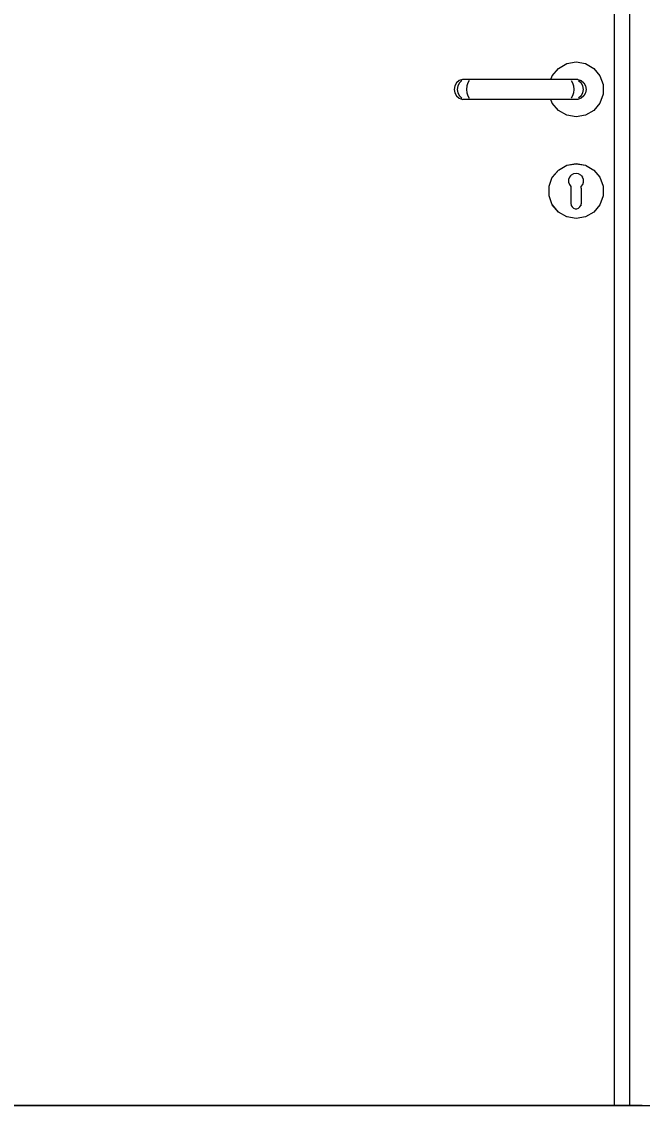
# Model space of a CAD drawing. Header units: millimetres. Extents: x -310 to 171125, y -3027 to 55843.
# Drawn here: x 129862 to 130472, y 26684 to 27762 of the extents above; entities that cross this region are included whole.
import ezdxf

# ---------------------------------------------------------------- set-up
doc = ezdxf.new("R2010")
doc.units = ezdxf.units.MM
doc.header["$MEASUREMENT"] = 0
doc.set_wipeout_variables(frame=1)
doc.linetypes.add('Wipeout_Contour', pattern=[1000, 0, -1000])
doc.layers.add('Dimensioning - General', color=7, linetype='Continuous')
doc.layers.add('Structural - Bearing', color=7, linetype='Continuous')
for name, color, linetype, lineweight, true_color in [('Dimensioning - General_Pen_No__61', 7, 'Continuous', 20, 0x6a6a6a), ('Dimensioning - General_Pen_No__88', 7, 'Continuous', 20, 0xfd4435), ('Structural - Bearing_Pen_No__61', 7, 'Continuous', 20, 0x6a6a6a), ('Structural - Bearing_Pen_No__82', 7, 'Continuous', 20, 0xaaaaaa)]:
    doc.layers.add(name, color=color, linetype=linetype, lineweight=lineweight, true_color=true_color)
doc.layers.get('0').off()
doc.styles.add('GENERATED_STYLE_6', font='calibril.ttf')
doc.dimstyles.new('GENERATED_STYLE__1', dxfattribs={"dimtxt": 195.999997, "dimasz": 106.4, "dimexe": 0.18, "dimexo": 0.0625, "dimgap": 0.09, "dimtad": 1, "dimdec": 0, "dimlfac": 0.1, "dimzin": 0, "dimdsep": 46, "dimtxsty": 'GENERATED_STYLE_6', "dimblk": 'ARROWHEAD_2', "dimblk1": 'ARROWHEAD_2', "dimblk2": 'ARROWHEAD_2', "dimcen": 0.09, "dimse1": 1, "dimse2": 1, "dimclrd": 256, "dimclre": 256, "dimclrt": 256, "dimadec": 0, "dimazin": 0, "dimtfac": 1, "dimtdec": 4, "dimtmove": 0, "dimatfit": 3, "dimfxl": 1, "dimtolj": 1, "dimtzin": 0, "dimarcsym": 0})

# ---------------------------------------------------------------- blocks, each defined once
blk = doc.blocks.new('*D91')
at = {"layer": 'Dimensioning - General_Pen_No__61', "color": 251, "linetype": 'Continuous', "lineweight": 20, "true_color": 0x6a6a6a, "transparency": 16777216}
for p, q in [((134582.9, 29336), (134722.9, 29255.2)), ((134757.9, 29295.6), (134547.9, 29295.6)), ((134652.9, 26595.6), (134652.9, 29295.6)), ((134582.9, 26636), (134722.9, 26555.2)), ((134757.9, 26595.6), (134547.9, 26595.6))]:
    blk.add_line(p, q, dxfattribs=at)
at = {"layer": 'Dimensioning - General_Pen_No__88', "color": 20, "lineweight": 20, "true_color": 0xfd4435, "transparency": 16777216, "char_height": 196, "attachment_point": 7, "rotation": 90, "style": 'GENERATED_STYLE_6'}
for s, insert in [('\\A1;{\\pql;\\fCalibri Light|b0|i0|c0|p34;20}', (134613.7, 28937.4)), ('\\A1;{\\pql;\\fCalibri Light|b0|i0|c0|p34;270}', (134613.7, 27707.3))]:
    blk.add_mtext(s, dxfattribs=dict(at, insert=insert))
blk = doc.blocks.new('ARROWHEAD_2')
at = {"color": 0, "linetype": 'Continuous', "lineweight": 0}
for p, q in [((-0.378, -0.655), (0.378, 0.655)), ((0, 0), (-1, 0))]:
    blk.add_line(p, q, dxfattribs=at)
blk = doc.blocks.new('*D134')
at = {"layer": 'Dimensioning - General_Pen_No__61', "color": 251, "linetype": 'Continuous', "lineweight": 20, "true_color": 0x6a6a6a, "transparency": 16777216}
for p, q in [((135132.9, 29336), (135272.9, 29255.2)), ((135307.9, 29295.6), (135097.9, 29295.6)), ((135202.9, 26595.6), (135202.9, 29295.6)), ((135132.9, 26636), (135272.9, 26555.2)), ((135307.9, 26595.6), (135097.9, 26595.6))]:
    blk.add_line(p, q, dxfattribs=at)
at = {"layer": 'Dimensioning - General_Pen_No__88', "color": 20, "lineweight": 20, "true_color": 0xfd4435, "transparency": 16777216, "char_height": 196, "attachment_point": 7, "rotation": 90, "style": 'GENERATED_STYLE_6'}
for s, insert in [('\\A1;{\\pql;\\fCalibri Light|b0|i0|c0|p34;20}', (135163.7, 28937.4)), ('\\A1;{\\pql;\\fCalibri Light|b0|i0|c0|p34;270}', (135163.7, 27707.3))]:
    blk.add_mtext(s, dxfattribs=dict(at, insert=insert))
blk = doc.blocks.new('*D159')
at = {"layer": 'Dimensioning - General_Pen_No__61', "color": 251, "linetype": 'Continuous', "lineweight": 20, "true_color": 0x6a6a6a, "transparency": 16777216}
for p, q in [((135682.9, 29536), (135822.9, 29455.2)), ((135857.9, 29495.6), (135647.9, 29495.6)), ((135752.9, 26595.6), (135752.9, 29495.6)), ((135682.9, 26636), (135822.9, 26555.2)), ((135857.9, 26595.6), (135647.9, 26595.6))]:
    blk.add_line(p, q, dxfattribs=at)
at = {"layer": 'Dimensioning - General_Pen_No__88', "color": 20, "lineweight": 20, "true_color": 0xfd4435, "transparency": 16777216, "insert": (135713.7, 27807.3), "char_height": 196, "attachment_point": 7, "rotation": 90, "style": 'GENERATED_STYLE_6'}
blk.add_mtext('\\A1;{\\pql;\\fCalibri Light|b0|i0|c0|p34;290}', dxfattribs=at)

msp = doc.modelspace()

# ---------------------------------------------------------------- wipeouts: each hides what was drawn before it
at = {"color": 254, "linetype": 'Wipeout_Contour', "lineweight": 0, "ltscale": 533543.002133}
msp.add_wipeout([(130460.2, 26695.6), (130472.2, 26695.6), (130472.2, 28782.6), (130460.2, 28770.6)], dxfattribs=at).dxf.layer = 'Structural - Bearing'
at = {"color": 254, "linetype": 'Wipeout_Contour', "lineweight": 0, "ltscale": 3599584.311584892}
msp.add_wipeout([(130408.9, 27685.8), (130382.5, 27685.8), (130383.8, 27682.1), (130389.9, 27674.9), (130398, 27670.2), (130407.2, 27668.6), (130416.4, 27670.2), (130424.6, 27674.9), (130430.6, 27682.1), (130433.8, 27690.9), (130433.8, 27700.3), (130430.6, 27709.1), (130424.6, 27716.3), (130416.4, 27721), (130407.2, 27722.6), (130398, 27721), (130389.9, 27716.3), (130383.8, 27709.1), (130382.5, 27705.5), (130408.9, 27705.5), (130412.2, 27704.3), (130414.9, 27702), (130416.6, 27699), (130417.2, 27695.6), (130416.6, 27692.2), (130414.9, 27689.2), (130412.2, 27686.9)], dxfattribs=at).dxf.layer = 'Structural - Bearing'
at = {"color": 254, "linetype": 'Wipeout_Contour', "lineweight": 0, "ltscale": 933025.573199}
msp.add_wipeout([(130389.9, 27616.2), (130399.8, 27604.4), (130399.8, 27604.4), (130399.9, 27607), (130400.8, 27609.4), (130401.8, 27610.5), (130398, 27620.9)], dxfattribs=at).dxf.layer = 'Structural - Bearing'
at = {"color": 254, "linetype": 'Wipeout_Contour', "lineweight": 0, "ltscale": 666417.380739}
msp.add_wipeout([(130402.2, 27589.6), (130389.9, 27575), (130398, 27570.3), (130402.4, 27582.3), (130402.2, 27583.1)], dxfattribs=at).dxf.layer = 'Structural - Bearing'

# ---------------------------------------------------------------- next in the draw order: linework, layer by layer
at = {"layer": 'Structural - Bearing_Pen_No__82', "color": 253, "linetype": 'Continuous', "lineweight": 20, "true_color": 0xaaaaaa}
for p, q in [((130389.9, 27716.3), (130398, 27721)), ((130398, 27721), (130407.2, 27722.6)), ((130407.2, 27722.6), (130416.4, 27721)), ((130416.4, 27721), (130424.6, 27716.3)), ((130424.6, 27716.3), (130430.6, 27709.1)), ((130430.6, 27709.1), (130433.8, 27700.3)), ((130433.8, 27700.3), (130433.8, 27690.9)), ((130433.8, 27690.9), (130430.6, 27682.1)), ((130430.6, 27682.1), (130424.6, 27674.9)), ((130398, 27670.2), (130389.9, 27674.9)), ((130407.2, 27668.6), (130398, 27670.2)), ((130416.4, 27670.2), (130407.2, 27668.6)), ((130424.6, 27674.9), (130416.4, 27670.2))]:
    msp.add_line(p, q, dxfattribs=at)

# ---------------------------------------------------------------- next in the draw order: wipeouts: each hides what was drawn before it
at = {"color": 254, "linetype": 'Wipeout_Contour', "lineweight": 0, "ltscale": 533481.141062}
msp.add_wipeout([(130445.2, 28755.6), (130445.2, 26695.6), (130460.2, 26695.6), (130460.2, 28755.6)], dxfattribs=at).dxf.layer = 'Structural - Bearing'
at = {"color": 254, "linetype": 'Wipeout_Contour', "lineweight": 0, "ltscale": 533279.275414}
msp.add_wipeout([(130408.9, 27705.5), (130406.8, 27705.5), (130409.7, 27704.3), (130412.2, 27704.3)], dxfattribs=at).dxf.layer = 'Structural - Bearing'
at = {"color": 254, "linetype": 'Wipeout_Contour', "lineweight": 0, "ltscale": 533293.607543}
msp.add_wipeout([(130414.2, 27695.6), (130413.6, 27692.2), (130416.6, 27692.2), (130417.2, 27695.6)], dxfattribs=at).dxf.layer = 'Structural - Bearing'
at = {"color": 254, "linetype": 'Wipeout_Contour', "lineweight": 0, "ltscale": 799717.324063}
msp.add_wipeout([(130383.9, 27609.1), (130402.2, 27598.5), (130402.2, 27600), (130400.6, 27602), (130399.8, 27604.4), (130389.9, 27616.2)], dxfattribs=at).dxf.layer = 'Structural - Bearing'

# ---------------------------------------------------------------- next in the draw order: linework, layer by layer
at = {"layer": 'Structural - Bearing_Pen_No__61', "color": 251, "linetype": 'Continuous', "lineweight": 20, "true_color": 0x6a6a6a}
msp.add_lwpolyline([(128735.2, 26695.6), (130635.2, 26695.6)], dxfattribs=at)
at = {"layer": 'Structural - Bearing_Pen_No__82', "color": 253, "linetype": 'Continuous', "lineweight": 20, "true_color": 0xaaaaaa}
for p, q in [((130460.2, 26695.6), (130460.2, 28770.6)), ((130445.2, 26695.6), (130445.2, 28755.6)), ((130460.2, 26695.6), (129510.2, 26695.6)), ((130472.2, 26695.6), (130460.2, 26695.6))]:
    msp.add_line(p, q, dxfattribs=at)

# ---------------------------------------------------------------- next in the draw order: wipeouts: each hides what was drawn before it
at = {"color": 254, "linetype": 'Wipeout_Contour', "lineweight": 0, "ltscale": 533288.835329}
msp.add_wipeout([(130409.7, 27704.3), (130412.1, 27702), (130414.9, 27702), (130412.2, 27704.3)], dxfattribs=at).dxf.layer = 'Structural - Bearing'
at = {"color": 254, "linetype": 'Wipeout_Contour', "lineweight": 0, "ltscale": 533286.618591}
msp.add_wipeout([(130413.6, 27692.2), (130412.1, 27689.2), (130414.9, 27689.2), (130416.6, 27692.2)], dxfattribs=at).dxf.layer = 'Structural - Bearing'
at = {"color": 254, "linetype": 'Wipeout_Contour', "lineweight": 0, "ltscale": 533147.111507}
msp.add_wipeout([(130389.9, 27616.3), (130389.9, 27616.2), (130398, 27620.9), (130398, 27621)], dxfattribs=at).dxf.layer = 'Structural - Bearing'

# ---------------------------------------------------------------- next in the draw order: wipeouts: each hides what was drawn before it
at = {"color": 254, "linetype": 'Wipeout_Contour', "lineweight": 0, "ltscale": 533294.801713}
msp.add_wipeout([(130412.1, 27702), (130413.6, 27699), (130416.6, 27699), (130414.9, 27702)], dxfattribs=at).dxf.layer = 'Structural - Bearing'
at = {"color": 254, "linetype": 'Wipeout_Contour', "lineweight": 0, "ltscale": 533276.297874}
msp.add_wipeout([(130412.1, 27689.2), (130409.7, 27686.9), (130412.2, 27686.9), (130414.9, 27689.2)], dxfattribs=at).dxf.layer = 'Structural - Bearing'
at = {"color": 254, "linetype": 'Wipeout_Contour', "lineweight": 0, "ltscale": 799772.112977}
msp.add_wipeout([(130402.5, 27611.3), (130404.7, 27612.6), (130407.2, 27613), (130407.2, 27622.5), (130398, 27620.9), (130401.8, 27610.5)], dxfattribs=at).dxf.layer = 'Structural - Bearing'

# ---------------------------------------------------------------- next in the draw order: wipeouts: each hides what was drawn before it
at = {"color": 254, "linetype": 'Wipeout_Contour', "lineweight": 0, "ltscale": 533296.449489}
msp.add_wipeout([(130413.6, 27699), (130414.2, 27695.6), (130417.2, 27695.6), (130416.6, 27699)], dxfattribs=at).dxf.layer = 'Structural - Bearing'
at = {"color": 254, "linetype": 'Wipeout_Contour', "lineweight": 0, "ltscale": 533263.895641}
msp.add_wipeout([(130412.2, 27686.9), (130409.7, 27686.9), (130406.8, 27685.8), (130408.9, 27685.8)], dxfattribs=at).dxf.layer = 'Structural - Bearing'
at = {"color": 254, "linetype": 'Wipeout_Contour', "lineweight": 0, "ltscale": 533183.618792}
msp.add_wipeout([(130407.2, 27622.6), (130398, 27621), (130398, 27620.9), (130407.2, 27622.5)], dxfattribs=at).dxf.layer = 'Structural - Bearing'
at = {"color": 254, "linetype": 'Wipeout_Contour', "lineweight": 0, "ltscale": 533125.787709}
msp.add_wipeout([(130383.9, 27609.1), (130380.7, 27600.3), (130402.2, 27596.5), (130402.2, 27598.5)], dxfattribs=at).dxf.layer = 'Structural - Bearing'

# ---------------------------------------------------------------- next in the draw order: wipeouts: each hides what was drawn before it
at = {"color": 254, "linetype": 'Wipeout_Contour', "lineweight": 0, "ltscale": 533261.497149}
msp.add_wipeout([(130406.8, 27705.5), (130400.6, 27705.5), (130402.3, 27704.3), (130409.7, 27704.3)], dxfattribs=at).dxf.layer = 'Structural - Bearing'
at = {"color": 254, "linetype": 'Wipeout_Contour', "lineweight": 0, "ltscale": 533269.788766}
msp.add_wipeout([(130414.2, 27695.6), (130404.9, 27695.6), (130404.6, 27692.2), (130413.6, 27692.2)], dxfattribs=at).dxf.layer = 'Structural - Bearing'
at = {"color": 254, "linetype": 'Wipeout_Contour', "lineweight": 0, "ltscale": 799816.174573}
msp.add_wipeout([(130409.7, 27612.6), (130412, 27611.3), (130412.6, 27610.5), (130416.4, 27620.9), (130407.2, 27622.5), (130407.2, 27613)], dxfattribs=at).dxf.layer = 'Structural - Bearing'
at = {"color": 254, "linetype": 'Wipeout_Contour', "lineweight": 0, "ltscale": 533114.570215}
msp.add_wipeout([(130383.8, 27609.1), (130383.9, 27609.1), (130389.9, 27616.2), (130389.9, 27616.3)], dxfattribs=at).dxf.layer = 'Structural - Bearing'
at = {"color": 254, "linetype": 'Wipeout_Contour', "lineweight": 0, "ltscale": 533121.358544}
msp.add_wipeout([(130402.2, 27592.7), (130383.9, 27582.2), (130389.9, 27575), (130402.2, 27589.6)], dxfattribs=at).dxf.layer = 'Structural - Bearing'

# ---------------------------------------------------------------- next in the draw order: wipeouts: each hides what was drawn before it
at = {"color": 254, "linetype": 'Wipeout_Contour', "lineweight": 0, "ltscale": 533268.238169}
msp.add_wipeout([(130402.3, 27704.3), (130403.7, 27702), (130412.1, 27702), (130409.7, 27704.3)], dxfattribs=at).dxf.layer = 'Structural - Bearing'
at = {"color": 254, "linetype": 'Wipeout_Contour', "lineweight": 0, "ltscale": 533263.923301}
msp.add_wipeout([(130413.6, 27692.2), (130404.6, 27692.2), (130403.7, 27689.2), (130412.1, 27689.2)], dxfattribs=at).dxf.layer = 'Structural - Bearing'
at = {"color": 254, "linetype": 'Wipeout_Contour', "lineweight": 0, "ltscale": 533219.695615}
msp.add_wipeout([(130407.2, 27622.6), (130407.2, 27622.5), (130416.4, 27620.9), (130416.4, 27621)], dxfattribs=at).dxf.layer = 'Structural - Bearing'
at = {"color": 254, "linetype": 'Wipeout_Contour', "lineweight": 0, "ltscale": 533116.946082}
msp.add_wipeout([(130402.2, 27594.7), (130380.7, 27590.9), (130383.9, 27582.2), (130402.2, 27592.7)], dxfattribs=at).dxf.layer = 'Structural - Bearing'

# ---------------------------------------------------------------- next in the draw order: wipeouts: each hides what was drawn before it
at = {"color": 254, "linetype": 'Wipeout_Contour', "lineweight": 0, "ltscale": 533272.106767}
msp.add_wipeout([(130412.1, 27702), (130403.7, 27702), (130404.6, 27699), (130413.6, 27699)], dxfattribs=at).dxf.layer = 'Structural - Bearing'
at = {"color": 254, "linetype": 'Wipeout_Contour', "lineweight": 0, "ltscale": 533255.700232}
msp.add_wipeout([(130403.7, 27689.2), (130402.3, 27686.9), (130409.7, 27686.9), (130412.1, 27689.2)], dxfattribs=at).dxf.layer = 'Structural - Bearing'
at = {"color": 254, "linetype": 'Wipeout_Contour', "lineweight": 0, "ltscale": 933146.963256}
msp.add_wipeout([(130413.6, 27609.4), (130414.5, 27607), (130414.6, 27604.4), (130414.6, 27604.4), (130424.5, 27616.2), (130416.4, 27620.9), (130412.6, 27610.5)], dxfattribs=at).dxf.layer = 'Structural - Bearing'
at = {"color": 254, "linetype": 'Wipeout_Contour', "lineweight": 0, "ltscale": 533118.385749}
msp.add_wipeout([(130380.7, 27600.3), (130380.7, 27590.9), (130402.2, 27594.7), (130402.2, 27596.5)], dxfattribs=at).dxf.layer = 'Structural - Bearing'
at = {"color": 254, "linetype": 'Wipeout_Contour', "lineweight": 0, "ltscale": 1066303.229166972}
msp.add_wipeout([(130402.5, 27581.4), (130402.4, 27582.3), (130398, 27570.3), (130407.2, 27568.7), (130407.2, 27578.2), (130406.3, 27578.2), (130404.7, 27578.8), (130403.4, 27579.9)], dxfattribs=at).dxf.layer = 'Structural - Bearing'

# ---------------------------------------------------------------- next in the draw order: wipeouts: each hides what was drawn before it
at = {"color": 254, "linetype": 'Wipeout_Contour', "lineweight": 0, "ltscale": 533272.630838}
msp.add_wipeout([(130413.6, 27699), (130404.6, 27699), (130404.9, 27695.6), (130414.2, 27695.6)], dxfattribs=at).dxf.layer = 'Structural - Bearing'
at = {"color": 254, "linetype": 'Wipeout_Contour', "lineweight": 0, "ltscale": 533246.116866}
msp.add_wipeout([(130402.3, 27686.9), (130400.6, 27685.8), (130406.8, 27685.8), (130409.7, 27686.9)], dxfattribs=at).dxf.layer = 'Structural - Bearing'
at = {"color": 254, "linetype": 'Wipeout_Contour', "lineweight": 0, "ltscale": 533250.977431}
msp.add_wipeout([(130416.4, 27621), (130416.4, 27620.9), (130424.5, 27616.2), (130424.6, 27616.3)], dxfattribs=at).dxf.layer = 'Structural - Bearing'
at = {"color": 254, "linetype": 'Wipeout_Contour', "lineweight": 0, "ltscale": 533089.920895}
msp.add_wipeout([(130380.6, 27600.3), (130380.7, 27600.3), (130383.9, 27609.1), (130383.8, 27609.1)], dxfattribs=at).dxf.layer = 'Structural - Bearing'
at = {"color": 254, "linetype": 'Wipeout_Contour', "lineweight": 0, "ltscale": 1066356.314592685}
msp.add_wipeout([(130408.1, 27578.2), (130407.2, 27578.2), (130407.2, 27568.7), (130416.4, 27570.3), (130412.1, 27582.3), (130411.9, 27581.4), (130411, 27579.9), (130409.7, 27578.8)], dxfattribs=at).dxf.layer = 'Structural - Bearing'
at = {"color": 254, "linetype": 'Wipeout_Contour', "lineweight": 0, "ltscale": 533109.041698}
msp.add_wipeout([(130398, 27570.2), (130398, 27570.3), (130389.9, 27575), (130389.9, 27574.9)], dxfattribs=at).dxf.layer = 'Structural - Bearing'

# ---------------------------------------------------------------- next in the draw order: linework, layer by layer
at = {"layer": 'Structural - Bearing_Pen_No__82', "color": 253, "linetype": 'Continuous', "lineweight": 20, "true_color": 0xaaaaaa}
for p, q in [((130412.1, 27702), (130413.6, 27699)), ((130412.2, 27704.3), (130414.9, 27702)), ((130413.6, 27699), (130414.2, 27695.6)), ((130414.9, 27702), (130416.6, 27699)), ((130416.6, 27699), (130417.2, 27695.6)), ((130413.6, 27692.2), (130412.1, 27689.2)), ((130414.9, 27689.2), (130412.2, 27686.9)), ((130414.2, 27695.6), (130413.6, 27692.2)), ((130416.6, 27692.2), (130414.9, 27689.2)), ((130417.2, 27695.6), (130416.6, 27692.2)), ((130383.8, 27609.1), (130389.9, 27616.3))]:
    msp.add_line(p, q, dxfattribs=at)

# ---------------------------------------------------------------- next in the draw order: wipeouts: each hides what was drawn before it
at = {"color": 254, "linetype": 'Wipeout_Contour', "lineweight": 0, "ltscale": 533231.034895}
msp.add_wipeout([(130392.4, 27705.5), (130392.9, 27704.3), (130402.3, 27704.3), (130400.6, 27705.5)], dxfattribs=at).dxf.layer = 'Structural - Bearing'
at = {"color": 254, "linetype": 'Wipeout_Contour', "lineweight": 0, "ltscale": 533229.857945}
msp.add_wipeout([(130393.5, 27695.6), (130393.4, 27692.2), (130404.6, 27692.2), (130404.9, 27695.6)], dxfattribs=at).dxf.layer = 'Structural - Bearing'
at = {"color": 254, "linetype": 'Wipeout_Contour', "lineweight": 0, "ltscale": 799845.776749}
msp.add_wipeout([(130413.8, 27602), (130412.2, 27600), (130412.2, 27598.5), (130430.5, 27609.1), (130424.5, 27616.2), (130414.6, 27604.4)], dxfattribs=at).dxf.layer = 'Structural - Bearing'
at = {"color": 254, "linetype": 'Wipeout_Contour', "lineweight": 0, "ltscale": 533086.312751}
msp.add_wipeout([(130389.9, 27574.9), (130389.9, 27575), (130383.9, 27582.2), (130383.8, 27582.1)], dxfattribs=at).dxf.layer = 'Structural - Bearing'
at = {"color": 254, "linetype": 'Wipeout_Contour', "lineweight": 0, "ltscale": 533140.32982}
msp.add_wipeout([(130398, 27570.2), (130407.2, 27568.6), (130407.2, 27568.7), (130398, 27570.3)], dxfattribs=at).dxf.layer = 'Structural - Bearing'

# ---------------------------------------------------------------- next in the draw order: linework, layer by layer
at = {"layer": 'Structural - Bearing_Pen_No__82', "color": 253, "linetype": 'Continuous', "lineweight": 20, "true_color": 0xaaaaaa}
for p, q in [((130398, 27621), (130407.2, 27622.6)), ((130407.2, 27622.6), (130416.4, 27621))]:
    msp.add_line(p, q, dxfattribs=at)

# ---------------------------------------------------------------- next in the draw order: wipeouts: each hides what was drawn before it
at = {"color": 254, "linetype": 'Wipeout_Contour', "lineweight": 0, "ltscale": 533233.343683}
msp.add_wipeout([(130402.3, 27704.3), (130392.9, 27704.3), (130393.2, 27702), (130403.7, 27702)], dxfattribs=at).dxf.layer = 'Structural - Bearing'
at = {"color": 254, "linetype": 'Wipeout_Contour', "lineweight": 0, "ltscale": 533225.739248}
msp.add_wipeout([(130393.4, 27692.2), (130393.2, 27689.2), (130403.7, 27689.2), (130404.6, 27692.2)], dxfattribs=at).dxf.layer = 'Structural - Bearing'
at = {"color": 254, "linetype": 'Wipeout_Contour', "lineweight": 0, "ltscale": 533273.699579}
msp.add_wipeout([(130424.6, 27616.3), (130424.5, 27616.2), (130430.5, 27609.1), (130430.6, 27609.1)], dxfattribs=at).dxf.layer = 'Structural - Bearing'
at = {"color": 254, "linetype": 'Wipeout_Contour', "lineweight": 0, "ltscale": 533074.885638}
msp.add_wipeout([(130383.8, 27582.1), (130383.9, 27582.2), (130380.7, 27590.9), (130380.6, 27590.9)], dxfattribs=at).dxf.layer = 'Structural - Bearing'
at = {"color": 254, "linetype": 'Wipeout_Contour', "lineweight": 0, "ltscale": 666500.485209}
msp.add_wipeout([(130424.5, 27575), (130412.2, 27589.6), (130412.2, 27583.1), (130412.1, 27582.3), (130416.4, 27570.3)], dxfattribs=at).dxf.layer = 'Structural - Bearing'

# ---------------------------------------------------------------- next in the draw order: linework, layer by layer
at = {"layer": 'Structural - Bearing_Pen_No__82', "color": 253, "linetype": 'Continuous', "lineweight": 20, "true_color": 0xaaaaaa}
for p, q in [((130412.1, 27689.2), (130409.7, 27686.9)), ((130389.9, 27574.9), (130383.8, 27582.1))]:
    msp.add_line(p, q, dxfattribs=at)

# ---------------------------------------------------------------- next in the draw order: wipeouts: each hides what was drawn before it
at = {"color": 254, "linetype": 'Wipeout_Contour', "lineweight": 0, "ltscale": 533233.923295}
msp.add_wipeout([(130393.2, 27702), (130393.4, 27699), (130404.6, 27699), (130403.7, 27702)], dxfattribs=at).dxf.layer = 'Structural - Bearing'
at = {"color": 254, "linetype": 'Wipeout_Contour', "lineweight": 0, "ltscale": 533220.804933}
msp.add_wipeout([(130393.2, 27689.2), (130392.9, 27686.9), (130402.3, 27686.9), (130403.7, 27689.2)], dxfattribs=at).dxf.layer = 'Structural - Bearing'
at = {"color": 254, "linetype": 'Wipeout_Contour', "lineweight": 0, "ltscale": 533243.061537}
msp.add_wipeout([(130412.2, 27598.5), (130412.2, 27596.5), (130433.7, 27600.3), (130430.5, 27609.1)], dxfattribs=at).dxf.layer = 'Structural - Bearing'
at = {"color": 254, "linetype": 'Wipeout_Contour', "lineweight": 0, "ltscale": 533076.142022}
msp.add_wipeout([(130380.6, 27590.9), (130380.7, 27590.9), (130380.7, 27600.3), (130380.6, 27600.3)], dxfattribs=at).dxf.layer = 'Structural - Bearing'
at = {"color": 254, "linetype": 'Wipeout_Contour', "lineweight": 0, "ltscale": 533176.40947}
msp.add_wipeout([(130416.4, 27570.2), (130416.4, 27570.3), (130407.2, 27568.7), (130407.2, 27568.6)], dxfattribs=at).dxf.layer = 'Structural - Bearing'

# ---------------------------------------------------------------- next in the draw order: linework, layer by layer
at = {"layer": 'Structural - Bearing_Pen_No__82', "color": 253, "linetype": 'Continuous', "lineweight": 20, "true_color": 0xaaaaaa}
for p, q in [((130406.8, 27705.5), (130400.6, 27705.5)), ((130408.9, 27705.5), (130406.8, 27705.5)), ((130412.2, 27686.9), (130408.9, 27685.8)), ((130380.6, 27600.3), (130383.8, 27609.1)), ((130380.6, 27590.9), (130380.6, 27600.3)), ((130383.8, 27582.1), (130380.6, 27590.9))]:
    msp.add_line(p, q, dxfattribs=at)

# ---------------------------------------------------------------- next in the draw order: wipeouts: each hides what was drawn before it
at = {"color": 254, "linetype": 'Wipeout_Contour', "lineweight": 0, "ltscale": 533232.700227}
msp.add_wipeout([(130393.4, 27699), (130393.5, 27695.6), (130404.9, 27695.6), (130404.6, 27699)], dxfattribs=at).dxf.layer = 'Structural - Bearing'
at = {"color": 254, "linetype": 'Wipeout_Contour', "lineweight": 0, "ltscale": 533215.653736}
msp.add_wipeout([(130392.9, 27686.9), (130392.4, 27685.8), (130400.6, 27685.8), (130402.3, 27686.9)], dxfattribs=at).dxf.layer = 'Structural - Bearing'
at = {"color": 254, "linetype": 'Wipeout_Contour', "lineweight": 0, "ltscale": 533285.122564}
msp.add_wipeout([(130430.6, 27609.1), (130430.5, 27609.1), (130433.7, 27600.3), (130433.8, 27600.3)], dxfattribs=at).dxf.layer = 'Structural - Bearing'

# ---------------------------------------------------------------- next in the draw order: linework, layer by layer
at = {"layer": 'Structural - Bearing_Pen_No__82', "color": 253, "linetype": 'Continuous', "lineweight": 20, "true_color": 0xaaaaaa}
for p, q in [((130402.3, 27704.3), (130403.7, 27702)), ((130403.7, 27702), (130404.6, 27699)), ((130404.6, 27699), (130404.9, 27695.6)), ((130408.9, 27705.5), (130412.2, 27704.3)), ((130409.7, 27704.3), (130412.1, 27702)), ((130403.7, 27689.2), (130402.3, 27686.9)), ((130404.6, 27692.2), (130403.7, 27689.2)), ((130404.9, 27695.6), (130404.6, 27692.2)), ((130406.8, 27685.8), (130400.6, 27685.8)), ((130408.9, 27685.8), (130406.8, 27685.8)), ((130424.6, 27616.3), (130430.6, 27609.1))]:
    msp.add_line(p, q, dxfattribs=at)

# ---------------------------------------------------------------- next in the draw order: wipeouts: each hides what was drawn before it
at = {"color": 254, "linetype": 'Wipeout_Contour', "lineweight": 0, "ltscale": 533055.454735}
msp.add_wipeout([(130392.4, 27705.5), (130312, 27705.5), (130311.5, 27704.3), (130392.9, 27704.3)], dxfattribs=at).dxf.layer = 'Structural - Bearing'
at = {"color": 254, "linetype": 'Wipeout_Contour', "lineweight": 0, "ltscale": 533046.338882}
msp.add_wipeout([(130393.5, 27695.6), (130310.9, 27695.6), (130311, 27692.2), (130393.4, 27692.2)], dxfattribs=at).dxf.layer = 'Structural - Bearing'
at = {"color": 254, "linetype": 'Wipeout_Contour', "lineweight": 0, "ltscale": 533241.622087}
msp.add_wipeout([(130412.2, 27596.5), (130412.2, 27594.7), (130433.7, 27590.9), (130433.7, 27600.3)], dxfattribs=at).dxf.layer = 'Structural - Bearing'

# ---------------------------------------------------------------- next in the draw order: wipeouts: each hides what was drawn before it
at = {"color": 254, "linetype": 'Wipeout_Contour', "lineweight": 0, "ltscale": 533054.032724}
msp.add_wipeout([(130392.9, 27704.3), (130311.5, 27704.3), (130311.2, 27702), (130393.2, 27702)], dxfattribs=at).dxf.layer = 'Structural - Bearing'
at = {"color": 254, "linetype": 'Wipeout_Contour', "lineweight": 0, "ltscale": 533043.667382}
msp.add_wipeout([(130393.4, 27692.2), (130311, 27692.2), (130311.2, 27689.2), (130393.2, 27689.2)], dxfattribs=at).dxf.layer = 'Structural - Bearing'
at = {"color": 254, "linetype": 'Wipeout_Contour', "lineweight": 0, "ltscale": 533234.22263}
msp.add_wipeout([(130412.2, 27594.7), (130412.2, 27592.7), (130430.5, 27582.2), (130433.7, 27590.9)], dxfattribs=at).dxf.layer = 'Structural - Bearing'

# ---------------------------------------------------------------- next in the draw order: linework, layer by layer
at = {"layer": 'Structural - Bearing_Pen_No__82', "color": 253, "linetype": 'Continuous', "lineweight": 20, "true_color": 0xaaaaaa}
msp.add_line((130383.8, 27709.1), (130389.9, 27716.3), dxfattribs=at)

# ---------------------------------------------------------------- next in the draw order: wipeouts: each hides what was drawn before it
at = {"color": 254, "linetype": 'Wipeout_Contour', "lineweight": 0, "ltscale": 533051.85422}
msp.add_wipeout([(130393.2, 27702), (130311.2, 27702), (130311, 27699), (130393.4, 27699)], dxfattribs=at).dxf.layer = 'Structural - Bearing'
at = {"color": 254, "linetype": 'Wipeout_Contour', "lineweight": 0, "ltscale": 533041.48976}
msp.add_wipeout([(130393.2, 27689.2), (130311.2, 27689.2), (130311.5, 27686.9), (130392.9, 27686.9)], dxfattribs=at).dxf.layer = 'Structural - Bearing'
at = {"color": 254, "linetype": 'Wipeout_Contour', "lineweight": 0, "ltscale": 533220.985163}
msp.add_wipeout([(130412.2, 27592.7), (130412.2, 27589.6), (130424.5, 27575), (130430.5, 27582.2)], dxfattribs=at).dxf.layer = 'Structural - Bearing'

# ---------------------------------------------------------------- next in the draw order: linework, layer by layer
at = {"layer": 'Structural - Bearing_Pen_No__82', "color": 253, "linetype": 'Continuous', "lineweight": 20, "true_color": 0xaaaaaa}
for p, q in [((130382.5, 27705.5), (130383.8, 27709.1)), ((130400.6, 27705.5), (130392.4, 27705.5)), ((130407.2, 27568.6), (130398, 27570.2))]:
    msp.add_line(p, q, dxfattribs=at)

# ---------------------------------------------------------------- next in the draw order: wipeouts: each hides what was drawn before it
at = {"color": 254, "linetype": 'Wipeout_Contour', "lineweight": 0, "ltscale": 533049.182141}
msp.add_wipeout([(130393.4, 27699), (130311, 27699), (130310.9, 27695.6), (130393.5, 27695.6)], dxfattribs=at).dxf.layer = 'Structural - Bearing'
at = {"color": 254, "linetype": 'Wipeout_Contour', "lineweight": 0, "ltscale": 533040.068512}
msp.add_wipeout([(130392.9, 27686.9), (130311.5, 27686.9), (130312, 27685.8), (130392.4, 27685.8)], dxfattribs=at).dxf.layer = 'Structural - Bearing'
at = {"color": 254, "linetype": 'Wipeout_Contour', "lineweight": 0, "ltscale": 533283.866631}
msp.add_wipeout([(130433.8, 27600.3), (130433.7, 27600.3), (130433.7, 27590.9), (130433.8, 27590.9)], dxfattribs=at).dxf.layer = 'Structural - Bearing'
at = {"color": 254, "linetype": 'Wipeout_Contour', "lineweight": 0, "ltscale": 533212.914813}
msp.add_wipeout([(130424.6, 27574.9), (130424.5, 27575), (130416.4, 27570.3), (130416.4, 27570.2)], dxfattribs=at).dxf.layer = 'Structural - Bearing'

# ---------------------------------------------------------------- next in the draw order: linework, layer by layer
at = {"layer": 'Structural - Bearing_Pen_No__82', "color": 253, "linetype": 'Continuous', "lineweight": 20, "true_color": 0xaaaaaa}
for p, q in [((130383.8, 27682.1), (130382.5, 27685.8)), ((130389.9, 27674.9), (130383.8, 27682.1)), ((130400.6, 27685.8), (130392.4, 27685.8)), ((130430.6, 27609.1), (130433.8, 27600.3)), ((130416.4, 27570.2), (130407.2, 27568.6))]:
    msp.add_line(p, q, dxfattribs=at)

# ---------------------------------------------------------------- next in the draw order: wipeouts: each hides what was drawn before it
at = {"color": 254, "linetype": 'Wipeout_Contour', "lineweight": 0, "ltscale": 532879.875303}
msp.add_wipeout([(130312, 27705.5), (130303.8, 27705.5), (130302.1, 27704.3), (130311.5, 27704.3)], dxfattribs=at).dxf.layer = 'Structural - Bearing'
at = {"color": 254, "linetype": 'Wipeout_Contour', "lineweight": 0, "ltscale": 532862.820759}
msp.add_wipeout([(130310.9, 27695.6), (130299.5, 27695.6), (130299.8, 27692.2), (130311, 27692.2)], dxfattribs=at).dxf.layer = 'Structural - Bearing'
at = {"color": 254, "linetype": 'Wipeout_Contour', "lineweight": 0, "ltscale": 3332379.121152508}
msp.add_wipeout([(130399.8, 27604.4), (130400.6, 27602), (130402.2, 27600), (130402.2, 27583.1), (130402.5, 27581.4), (130403.4, 27579.9), (130404.7, 27578.8), (130406.3, 27578.2), (130408.1, 27578.2), (130409.7, 27578.8), (130411, 27579.9), (130411.9, 27581.4), (130412.2, 27583.1), (130412.2, 27600), (130413.8, 27602), (130414.6, 27604.4), (130414.5, 27607), (130413.6, 27609.4), (130412, 27611.3), (130409.7, 27612.6), (130407.2, 27613), (130404.7, 27612.6), (130402.5, 27611.3), (130400.8, 27609.4), (130399.9, 27607)], dxfattribs=at).dxf.layer = 'Structural - Bearing'
at = {"color": 254, "linetype": 'Wipeout_Contour', "lineweight": 0, "ltscale": 533270.092645}
msp.add_wipeout([(130433.8, 27590.9), (130433.7, 27590.9), (130430.5, 27582.2), (130430.6, 27582.1)], dxfattribs=at).dxf.layer = 'Structural - Bearing'

# ---------------------------------------------------------------- next in the draw order: linework, layer by layer
at = {"layer": 'Structural - Bearing_Pen_No__82', "color": 253, "linetype": 'Continuous', "lineweight": 20, "true_color": 0xaaaaaa}
for p, q in [((130389.9, 27616.3), (130398, 27621)), ((130404.7, 27612.6), (130402.5, 27611.3)), ((130407.2, 27613), (130404.7, 27612.6)), ((130409.7, 27612.6), (130407.2, 27613)), ((130412, 27611.3), (130409.7, 27612.6)), ((130416.4, 27621), (130424.6, 27616.3)), ((130399.9, 27607), (130399.8, 27604.4)), ((130399.8, 27604.4), (130400.6, 27602)), ((130400.8, 27609.4), (130399.9, 27607)), ((130400.6, 27602), (130402.2, 27600)), ((130401.8, 27610.5), (130400.8, 27609.4)), ((130401.8, 27610.5), (130402.5, 27611.3)), ((130412.6, 27610.5), (130412, 27611.3)), ((130412.2, 27600), (130413.8, 27602)), ((130412.6, 27610.5), (130413.6, 27609.4)), ((130414.5, 27607), (130413.6, 27609.4)), ((130413.8, 27602), (130414.6, 27604.4)), ((130414.6, 27604.4), (130414.5, 27607)), ((130402.2, 27600), (130402.2, 27598.5)), ((130402.2, 27598.5), (130402.2, 27596.5)), ((130402.2, 27596.5), (130402.2, 27594.7)), ((130402.2, 27594.7), (130402.2, 27592.7)), ((130402.2, 27592.7), (130402.2, 27589.6)), ((130412.2, 27598.5), (130412.2, 27600)), ((130412.2, 27598.5), (130412.2, 27596.5)), ((130412.2, 27596.5), (130412.2, 27594.7)), ((130412.2, 27594.7), (130412.2, 27592.7)), ((130412.2, 27592.7), (130412.2, 27589.6)), ((130433.8, 27600.3), (130433.8, 27590.9)), ((130402.2, 27589.6), (130402.2, 27583.1)), ((130402.2, 27583.1), (130402.4, 27582.3)), ((130402.4, 27582.3), (130402.5, 27581.4)), ((130402.5, 27581.4), (130403.4, 27579.9)), ((130403.4, 27579.9), (130404.7, 27578.8)), ((130409.7, 27578.8), (130411, 27579.9)), ((130411, 27579.9), (130411.9, 27581.4)), ((130411.9, 27581.4), (130412.1, 27582.3)), ((130412.1, 27582.3), (130412.2, 27583.1)), ((130412.2, 27589.6), (130412.2, 27583.1)), ((130398, 27570.2), (130389.9, 27574.9)), ((130404.7, 27578.8), (130406.3, 27578.2)), ((130406.3, 27578.2), (130407.2, 27578.2)), ((130407.2, 27578.2), (130408.1, 27578.2)), ((130408.1, 27578.2), (130409.7, 27578.8))]:
    msp.add_line(p, q, dxfattribs=at)

# ---------------------------------------------------------------- next in the draw order: wipeouts: each hides what was drawn before it
at = {"color": 254, "linetype": 'Wipeout_Contour', "lineweight": 0, "ltscale": 532874.722542}
msp.add_wipeout([(130311.5, 27704.3), (130302.1, 27704.3), (130300.7, 27702), (130311.2, 27702)], dxfattribs=at).dxf.layer = 'Structural - Bearing'
at = {"color": 254, "linetype": 'Wipeout_Contour', "lineweight": 0, "ltscale": 532861.596389}
msp.add_wipeout([(130311, 27692.2), (130299.8, 27692.2), (130300.7, 27689.2), (130311.2, 27689.2)], dxfattribs=at).dxf.layer = 'Structural - Bearing'
at = {"color": 254, "linetype": 'Wipeout_Contour', "lineweight": 0, "ltscale": 533245.45029}
msp.add_wipeout([(130430.6, 27582.1), (130430.5, 27582.2), (130424.5, 27575), (130424.6, 27574.9)], dxfattribs=at).dxf.layer = 'Structural - Bearing'

# ---------------------------------------------------------------- next in the draw order: linework, layer by layer
at = {"layer": 'Structural - Bearing_Pen_No__82', "color": 253, "linetype": 'Continuous', "lineweight": 20, "true_color": 0xaaaaaa}
for p, q in [((130433.8, 27590.9), (130430.6, 27582.1)), ((130430.6, 27582.1), (130424.6, 27574.9)), ((130424.6, 27574.9), (130416.4, 27570.2))]:
    msp.add_line(p, q, dxfattribs=at)

# ---------------------------------------------------------------- next in the draw order: wipeouts: each hides what was drawn before it
at = {"color": 254, "linetype": 'Wipeout_Contour', "lineweight": 0, "ltscale": 532869.786019}
msp.add_wipeout([(130311.2, 27702), (130300.7, 27702), (130299.8, 27699), (130311, 27699)], dxfattribs=at).dxf.layer = 'Structural - Bearing'
at = {"color": 254, "linetype": 'Wipeout_Contour', "lineweight": 0, "ltscale": 532862.175364}
msp.add_wipeout([(130311.2, 27689.2), (130300.7, 27689.2), (130302.1, 27686.9), (130311.5, 27686.9)], dxfattribs=at).dxf.layer = 'Structural - Bearing'

# ---------------------------------------------------------------- next in the draw order: linework, layer by layer
at = {"layer": 'Structural - Bearing_Pen_No__82', "color": 253, "linetype": 'Continuous', "lineweight": 20, "true_color": 0xaaaaaa}
msp.add_line((130392.4, 27705.5), (130312, 27705.5), dxfattribs=at)

# ---------------------------------------------------------------- next in the draw order: wipeouts: each hides what was drawn before it
at = {"color": 254, "linetype": 'Wipeout_Contour', "lineweight": 0, "ltscale": 532865.664995}
msp.add_wipeout([(130311, 27699), (130299.8, 27699), (130299.5, 27695.6), (130310.9, 27695.6)], dxfattribs=at).dxf.layer = 'Structural - Bearing'
at = {"color": 254, "linetype": 'Wipeout_Contour', "lineweight": 0, "ltscale": 532864.484016}
msp.add_wipeout([(130311.5, 27686.9), (130302.1, 27686.9), (130303.8, 27685.8), (130312, 27685.8)], dxfattribs=at).dxf.layer = 'Structural - Bearing'

# ---------------------------------------------------------------- next in the draw order: linework, layer by layer
at = {"layer": 'Structural - Bearing_Pen_No__82', "color": 253, "linetype": 'Continuous', "lineweight": 20, "true_color": 0xaaaaaa}
msp.add_line((130392.4, 27685.8), (130312, 27685.8), dxfattribs=at)

# ---------------------------------------------------------------- next in the draw order: wipeouts: each hides what was drawn before it
at = {"color": 254, "linetype": 'Wipeout_Contour', "lineweight": 0, "ltscale": 532849.41404}
msp.add_wipeout([(130297.7, 27705.5), (130294.7, 27704.3), (130302.1, 27704.3), (130303.8, 27705.5)], dxfattribs=at).dxf.layer = 'Structural - Bearing'
at = {"color": 254, "linetype": 'Wipeout_Contour', "lineweight": 0, "ltscale": 532822.891268}
msp.add_wipeout([(130299.5, 27695.6), (130290.3, 27695.6), (130290.8, 27692.2), (130299.8, 27692.2)], dxfattribs=at).dxf.layer = 'Structural - Bearing'

# ---------------------------------------------------------------- next in the draw order: wipeouts: each hides what was drawn before it
at = {"color": 254, "linetype": 'Wipeout_Contour', "lineweight": 0, "ltscale": 532839.829252}
msp.add_wipeout([(130294.7, 27704.3), (130292.3, 27702), (130300.7, 27702), (130302.1, 27704.3)], dxfattribs=at).dxf.layer = 'Structural - Bearing'
at = {"color": 254, "linetype": 'Wipeout_Contour', "lineweight": 0, "ltscale": 532823.413628}
msp.add_wipeout([(130299.8, 27692.2), (130290.8, 27692.2), (130292.3, 27689.2), (130300.7, 27689.2)], dxfattribs=at).dxf.layer = 'Structural - Bearing'

# ---------------------------------------------------------------- next in the draw order: wipeouts: each hides what was drawn before it
at = {"color": 254, "linetype": 'Wipeout_Contour', "lineweight": 0, "ltscale": 532831.603839}
msp.add_wipeout([(130300.7, 27702), (130292.3, 27702), (130290.8, 27699), (130299.8, 27699)], dxfattribs=at).dxf.layer = 'Structural - Bearing'
at = {"color": 254, "linetype": 'Wipeout_Contour', "lineweight": 0, "ltscale": 532827.281259}
msp.add_wipeout([(130300.7, 27689.2), (130292.3, 27689.2), (130294.7, 27686.9), (130302.1, 27686.9)], dxfattribs=at).dxf.layer = 'Structural - Bearing'

# ---------------------------------------------------------------- next in the draw order: linework, layer by layer
at = {"layer": 'Structural - Bearing_Pen_No__82', "color": 253, "linetype": 'Continuous', "lineweight": 20, "true_color": 0xaaaaaa}
msp.add_line((130312, 27705.5), (130303.8, 27705.5), dxfattribs=at)

# ---------------------------------------------------------------- next in the draw order: wipeouts: each hides what was drawn before it
at = {"color": 254, "linetype": 'Wipeout_Contour', "lineweight": 0, "ltscale": 532825.735715}
msp.add_wipeout([(130299.8, 27699), (130290.8, 27699), (130290.3, 27695.6), (130299.5, 27695.6)], dxfattribs=at).dxf.layer = 'Structural - Bearing'
at = {"color": 254, "linetype": 'Wipeout_Contour', "lineweight": 0, "ltscale": 532834.021877}
msp.add_wipeout([(130294.7, 27686.9), (130297.7, 27685.8), (130303.8, 27685.8), (130302.1, 27686.9)], dxfattribs=at).dxf.layer = 'Structural - Bearing'

# ---------------------------------------------------------------- next in the draw order: linework, layer by layer
at = {"layer": 'Structural - Bearing_Pen_No__82', "color": 253, "linetype": 'Continuous', "lineweight": 20, "true_color": 0xaaaaaa}
msp.add_line((130312, 27685.8), (130303.8, 27685.8), dxfattribs=at)

# ---------------------------------------------------------------- next in the draw order: wipeouts: each hides what was drawn before it
at = {"color": 254, "linetype": 'Wipeout_Contour', "lineweight": 0, "ltscale": 532831.636426}
msp.add_wipeout([(130297.7, 27705.5), (130295.5, 27705.5), (130292.2, 27704.3), (130294.7, 27704.3)], dxfattribs=at).dxf.layer = 'Structural - Bearing'
at = {"color": 254, "linetype": 'Wipeout_Contour', "lineweight": 0, "ltscale": 532799.073436}
msp.add_wipeout([(130287.2, 27695.6), (130287.8, 27692.2), (130290.8, 27692.2), (130290.3, 27695.6)], dxfattribs=at).dxf.layer = 'Structural - Bearing'

# ---------------------------------------------------------------- next in the draw order: linework, layer by layer
at = {"layer": 'Structural - Bearing_Pen_No__82', "color": 253, "linetype": 'Continuous', "lineweight": 20, "true_color": 0xaaaaaa}
msp.add_line((130302.1, 27704.3), (130300.7, 27702), dxfattribs=at)

# ---------------------------------------------------------------- next in the draw order: wipeouts: each hides what was drawn before it
at = {"color": 254, "linetype": 'Wipeout_Contour', "lineweight": 0, "ltscale": 532819.232875}
msp.add_wipeout([(130292.2, 27704.3), (130289.5, 27702), (130292.3, 27702), (130294.7, 27704.3)], dxfattribs=at).dxf.layer = 'Structural - Bearing'
at = {"color": 254, "linetype": 'Wipeout_Contour', "lineweight": 0, "ltscale": 532800.719226}
msp.add_wipeout([(130287.8, 27692.2), (130289.5, 27689.2), (130292.3, 27689.2), (130290.8, 27692.2)], dxfattribs=at).dxf.layer = 'Structural - Bearing'

# ---------------------------------------------------------------- next in the draw order: linework, layer by layer
at = {"layer": 'Structural - Bearing_Pen_No__82', "color": 253, "linetype": 'Continuous', "lineweight": 20, "true_color": 0xaaaaaa}
for p, q in [((130299.8, 27699), (130299.5, 27695.6)), ((130300.7, 27702), (130299.8, 27699))]:
    msp.add_line(p, q, dxfattribs=at)

# ---------------------------------------------------------------- next in the draw order: wipeouts: each hides what was drawn before it
at = {"color": 254, "linetype": 'Wipeout_Contour', "lineweight": 0, "ltscale": 532808.909782}
msp.add_wipeout([(130287.8, 27699), (130290.8, 27699), (130292.3, 27702), (130289.5, 27702)], dxfattribs=at).dxf.layer = 'Structural - Bearing'
at = {"color": 254, "linetype": 'Wipeout_Contour', "lineweight": 0, "ltscale": 532806.684401}
msp.add_wipeout([(130292.3, 27689.2), (130289.5, 27689.2), (130292.2, 27686.9), (130294.7, 27686.9)], dxfattribs=at).dxf.layer = 'Structural - Bearing'

# ---------------------------------------------------------------- next in the draw order: linework, layer by layer
at = {"layer": 'Structural - Bearing_Pen_No__82', "color": 253, "linetype": 'Continuous', "lineweight": 20, "true_color": 0xaaaaaa}
for p, q in [((130297.7, 27705.5), (130295.5, 27705.5)), ((130303.8, 27705.5), (130297.7, 27705.5))]:
    msp.add_line(p, q, dxfattribs=at)

# ---------------------------------------------------------------- next in the draw order: wipeouts: each hides what was drawn before it
at = {"color": 254, "linetype": 'Wipeout_Contour', "lineweight": 0, "ltscale": 532801.918009}
msp.add_wipeout([(130287.8, 27699), (130287.2, 27695.6), (130290.3, 27695.6), (130290.8, 27699)], dxfattribs=at).dxf.layer = 'Structural - Bearing'
at = {"color": 254, "linetype": 'Wipeout_Contour', "lineweight": 0, "ltscale": 532816.243751}
msp.add_wipeout([(130294.7, 27686.9), (130292.2, 27686.9), (130295.5, 27685.8), (130297.7, 27685.8)], dxfattribs=at).dxf.layer = 'Structural - Bearing'

# ---------------------------------------------------------------- next in the draw order: linework, layer by layer
at = {"layer": 'Structural - Bearing_Pen_No__82', "color": 253, "linetype": 'Continuous', "lineweight": 20, "true_color": 0xaaaaaa}
for p, q in [((130287.8, 27699), (130287.2, 27695.6)), ((130289.5, 27702), (130287.8, 27699)), ((130292.2, 27704.3), (130289.5, 27702)), ((130290.8, 27699), (130290.3, 27695.6)), ((130292.3, 27702), (130290.8, 27699)), ((130295.5, 27705.5), (130292.2, 27704.3)), ((130294.7, 27704.3), (130292.3, 27702)), ((130287.2, 27695.6), (130287.8, 27692.2)), ((130287.8, 27692.2), (130289.5, 27689.2)), ((130289.5, 27689.2), (130292.2, 27686.9)), ((130290.3, 27695.6), (130290.8, 27692.2)), ((130290.8, 27692.2), (130292.3, 27689.2)), ((130292.3, 27689.2), (130294.7, 27686.9)), ((130299.5, 27695.6), (130299.8, 27692.2)), ((130299.8, 27692.2), (130300.7, 27689.2)), ((130300.7, 27689.2), (130302.1, 27686.9)), ((130292.2, 27686.9), (130295.5, 27685.8)), ((130297.7, 27685.8), (130295.5, 27685.8)), ((130303.8, 27685.8), (130297.7, 27685.8))]:
    msp.add_line(p, q, dxfattribs=at)

# ---------------------------------------------------------------- next in the draw order: dimensions: what is measured, and where the dimension line sits
at = {"layer": 'Dimensioning - General', "color": 251, "linetype": 'Continuous', "lineweight": 20, "true_color": 0x6a6a6a}
for base, p1, p2, picture, middle in [((135752.9, 29495.6), (109287.5, 26595.6), (109452, 29495.6), '*D159', (135615.7, 28031.4)), ((135202.9, 29295.6), (106896.2, 26595.6), (106843.5, 29295.6), '*D134', (135065.7, 27931.4)), ((134652.9, 29295.6), (107313.3, 26595.6), (107224.1, 29295.6), '*D91', (134515.7, 27931.4))]:
    dim = msp.add_linear_dim(base=base, p1=p1, p2=p2, angle=90, dimstyle='GENERATED_STYLE__1', dxfattribs=at)
    dim.commit()
    dim.dimension.update_dxf_attribs({"geometry": picture, "text_midpoint": middle, "dimtype": 160, "text_rotation": 90})

doc.saveas('drawing.dxf')
